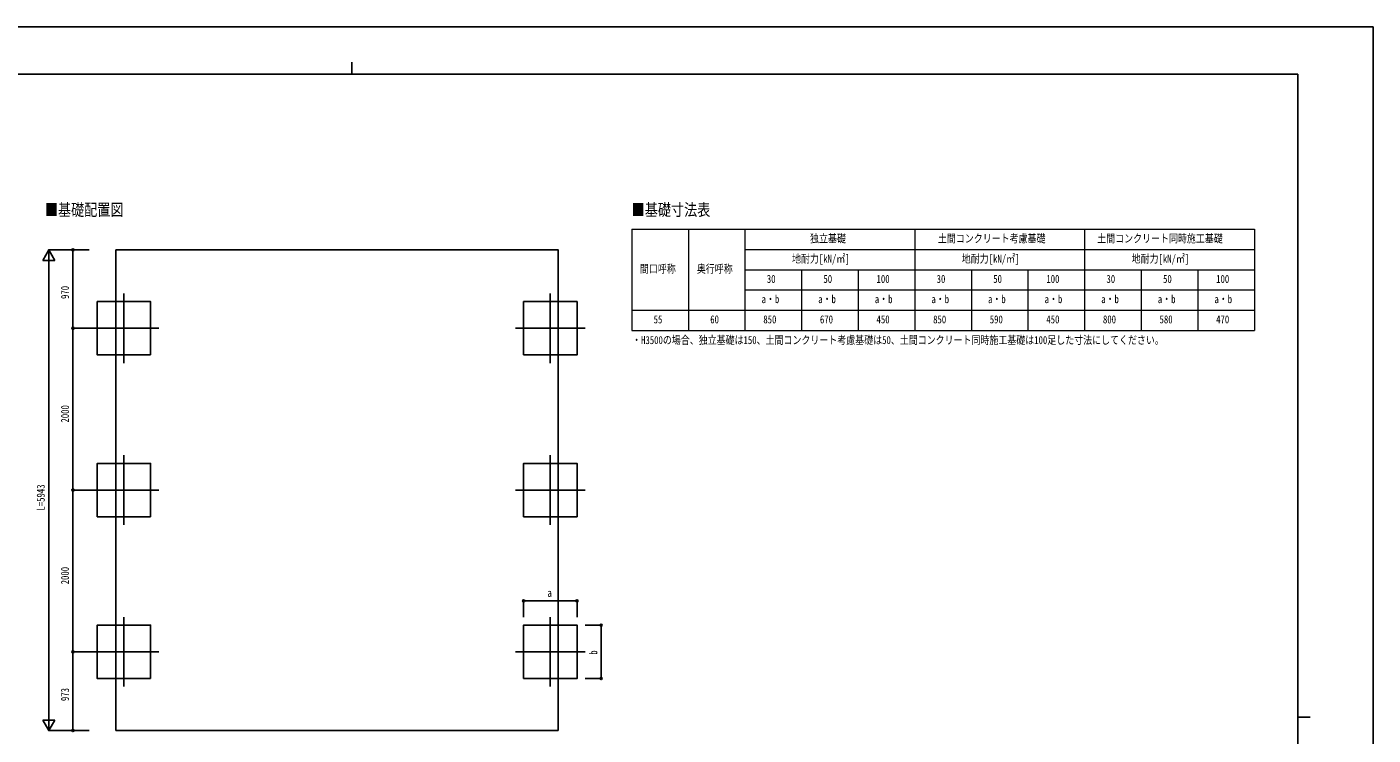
# Model space of a CAD drawing. Units: millimetres, scale not verified. Extents: x -12615 to 12615, y -8910 to 8910.
# Drawn here: x -4033 to 12615, y 155 to 8910 of the extents above; entities that cross this region are included whole.
import ezdxf
from ezdxf.enums import TextEntityAlignment as Align

# ---------------------------------------------------------------- set-up
doc = ezdxf.new("R2010")
doc.units = ezdxf.units.MM
doc.header["$LTSCALE"] = 40
doc.layers.add('0-1_TABLE1', color=7, linetype='Continuous', lineweight=18)
for name, color, linetype in [('0-2_USER1', 3, 'Continuous'), ('0-3_YKK_12', 2, 'Continuous'), ('0-5_YKK_A1', 4, 'Continuous'), ('0-6_YKK_D', 6, 'Continuous'), ('0-7_YKK_ZWAK', 7, 'Continuous')]:
    doc.layers.add(name, color=color, linetype=linetype)
doc.styles.add('ＭＳ ゴシック', font='')
doc.styles.get('ＭＳ ゴシック').set_extended_font_data('MS Gothic')

msp = doc.modelspace()

# ---------------------------------------------------------------- linework, layer by layer
at = {"layer": '0-1_TABLE1'}
for p, q in [((3446.94, 6407.77), (11146.94, 6407.77)), ((3446.94, 6407.77), (3446.94, 5157.77)), ((4146.94, 6407.77), (4146.94, 5157.77)), ((4846.94, 6407.77), (4846.94, 5157.77)), ((6946.94, 6407.77), (6946.94, 5157.77)), ((9046.94, 6407.77), (9046.94, 5157.77)), ((4846.94, 6157.77), (11146.94, 6157.77)), ((4846.94, 5907.77), (11146.94, 5907.77)), ((5546.94, 5907.77), (5546.94, 5157.77)), ((6246.94, 5907.77), (6246.94, 5157.77)), ((7646.94, 5907.77), (7646.94, 5157.77)), ((8346.94, 5907.77), (8346.94, 5157.77)), ((9746.94, 5907.77), (9746.94, 5157.77)), ((10446.94, 5907.77), (10446.94, 5157.77)), ((4846.94, 5657.77), (11146.94, 5657.77)), ((3446.94, 5157.77), (11146.94, 5157.77))]:
    msp.add_line(p, q, dxfattribs=at)
for points in [[(11146.94, 6407.77), (11146.94, 5907.77), (11146.94, 5157.77)], [(3446.94, 5407.77), (4146.94, 5407.77), (4846.94, 5407.77), (11146.94, 5407.77)]]:
    msp.add_lwpolyline(points, dxfattribs=at)
at = {"layer": '0-3_YKK_12'}
for p, q in [((-2832.8, 5614.16), (-2832.8, 4754.16)), ((2440.2, 5614.16), (2440.2, 4754.16)), ((-2402.8, 5184.16), (-3262.8, 5184.16)), ((2010.2, 5184.16), (2870.2, 5184.16)), ((-2832.8, 3614.16), (-2832.8, 2754.16)), ((2440.2, 3614.16), (2440.2, 2754.16)), ((-2402.8, 3184.16), (-3262.8, 3184.16)), ((2010.2, 3184.16), (2870.2, 3184.16)), ((-2832.8, 1614.16), (-2832.8, 754.16)), ((2440.2, 1614.16), (2440.2, 754.16)), ((-2402.8, 1184.16), (-3262.8, 1184.16)), ((2010.2, 1184.16), (2870.2, 1184.16))]:
    msp.add_line(p, q, dxfattribs=at)
at = {"layer": '0-5_YKK_A1'}
for p, q in [((-2931.3, 6153.87), (-2931.3, 211.35)), ((-2931.3, 211.35), (2538.7, 211.35))]:
    msp.add_line(p, q, dxfattribs=at)
msp.add_lwpolyline([(-2931.3, 6153.87), (2538.7, 6153.87), (2538.7, 211.35)], dxfattribs=at)
for points in [[(-2502.8, 4854.16), (-2502.8, 5514.16), (-3162.8, 5514.16), (-3162.8, 4854.16)], [(2110.2, 4854.16), (2110.2, 5514.16), (2770.2, 5514.16), (2770.2, 4854.16)], [(-2502.8, 2854.16), (-2502.8, 3514.16), (-3162.8, 3514.16), (-3162.8, 2854.16)], [(2110.2, 2854.16), (2110.2, 3514.16), (2770.2, 3514.16), (2770.2, 2854.16)], [(-2502.8, 854.16), (-2502.8, 1514.16), (-3162.8, 1514.16), (-3162.8, 854.16)], [(2110.2, 854.16), (2110.2, 1514.16), (2770.2, 1514.16), (2770.2, 854.16)]]:
    msp.add_lwpolyline(points, close=True, dxfattribs=at)
at = {"layer": '0-6_YKK_D'}
for p, q in [((-3762.8, 6153.87), (-3837.8, 6023.97)), ((-3837.8, 6023.97), (-3687.8, 6023.97)), ((-3262.8, 6153.87), (-3763.8, 6153.87)), ((-3762.8, 6153.87), (-3687.8, 6023.97)), ((-3762.8, 6153.87), (-3762.8, 5894.06)), ((-3762.8, 361.35), (-3762.8, 6003.87)), ((-3262.8, 6153.87), (-3463.8, 6153.87)), ((-3462.8, 6153.87), (-3462.8, 5184.16)), ((-3262.8, 5184.16), (-3463.8, 5184.16)), ((-3262.8, 5184.16), (-3463.8, 5184.16)), ((-3462.8, 3184.16), (-3462.8, 5184.16)), ((-3262.8, 3184.16), (-3463.8, 3184.16)), ((-3262.8, 3184.16), (-3463.8, 3184.16)), ((-3462.8, 1184.16), (-3462.8, 3184.16)), ((2110.2, 1614.16), (2110.2, 1815.16)), ((2110.2, 1814.16), (2770.2, 1814.16)), ((2770.2, 1614.16), (2770.2, 1815.16)), ((2870.2, 1514.16), (3071.2, 1514.16)), ((3070.2, 854.16), (3070.2, 1514.16)), ((-3262.8, 1184.16), (-3463.8, 1184.16)), ((-3262.8, 1184.16), (-3463.8, 1184.16)), ((-3462.8, 211.35), (-3462.8, 1184.16)), ((2870.2, 854.16), (3071.2, 854.16)), ((-3762.8, 211.35), (-3837.8, 341.26)), ((-3687.8, 341.26), (-3837.8, 341.26)), ((-3762.8, 211.35), (-3762.8, 471.16)), ((-3762.8, 211.35), (-3687.8, 341.26)), ((-3262.8, 211.35), (-3763.8, 211.35)), ((-3262.8, 211.35), (-3463.8, 211.35))]:
    msp.add_line(p, q, dxfattribs=at)
for centre in [(-3462.8, 6153.87), (-3462.8, 5184.16), (-3462.8, 5184.16), (-3462.8, 3184.16), (-3462.8, 3184.16), (2110.2, 1814.16), (2770.2, 1814.16), (3070.2, 1514.16), (-3462.8, 1184.16), (-3462.8, 1184.16), (3070.2, 854.16), (-3462.8, 211.35)]:
    msp.add_circle(centre, 12.75, dxfattribs=at)
at = {"layer": '0-7_YKK_ZWAK'}
for p, q in [((11685.06, 8325), (-11714.94, 8325)), ((-14.94, 8475), (-14.94, 8325)), ((11685.06, 8325), (11685.06, -7575)), ((11685.06, 375), (11835.06, 375))]:
    msp.add_line(p, q, dxfattribs=at)
msp.add_lwpolyline([(-12615, -8910), (12615, -8910), (12615, 8910), (-12615, 8910)], close=True, dxfattribs=at)

# ---------------------------------------------------------------- texts
at = {"layer": '0-1_TABLE1', "style": 'ＭＳ ゴシック', "width": 0.8}
for s, p in [('独立基礎', (5652.14, 6215.27)), ('土間コンクリート考慮基礎', (7233.74, 6215.27)), ('土間コンクリート同時施工基礎', (9204.14, 6215.27)), ('地耐力[kN/㎡]', (5428.94, 5965.27)), ('地耐力[kN/㎡]', (7528.94, 5965.27)), ('地耐力[kN/㎡]', (9628.94, 5965.27)), ('間口呼称', (3548.54, 5840.27)), ('奥行呼称', (4252.14, 5840.27)), ('30', (5117.74, 5715.27)), ('50', (5817.74, 5715.27)), ('100', (6474.54, 5715.27)), ('30', (7217.74, 5715.27)), ('50', (7917.74, 5715.27)), ('100', (8574.54, 5715.27)), ('30', (9317.74, 5715.27)), ('50', (10017.74, 5715.27)), ('100', (10674.54, 5715.27)), ('a・b', (5052.94, 5465.27)), ('a・b', (5752.94, 5465.27)), ('a・b', (6452.94, 5465.27)), ('a・b', (7152.94, 5465.27)), ('a・b', (7852.94, 5465.27)), ('a・b', (8552.94, 5465.27)), ('a・b', (9252.94, 5465.27)), ('a・b', (9952.94, 5465.27)), ('a・b', (10652.94, 5465.27)), ('55', (3717.74, 5215.27)), ('60', (4417.74, 5215.27)), ('850', (5074.54, 5215.27)), ('670', (5774.54, 5215.27)), ('450', (6474.54, 5215.27)), ('850', (7174.54, 5215.27)), ('590', (7874.54, 5215.27)), ('450', (8574.54, 5215.27)), ('800', (9274.54, 5215.27)), ('580', (9974.54, 5215.27)), ('470', (10674.54, 5215.27))]:
    msp.add_text(s, height=98.97, dxfattribs=at).set_placement(p, align=Align.BOTTOM_LEFT)
at = {"layer": '0-2_USER1', "style": 'ＭＳ ゴシック', "width": 0.8}
for s, height, p in [('■基礎配置図', 148.5, (-3810.8, 6530.31)), ('■基礎寸法表', 148.5, (3446.43, 6530.53)), ('・H3500の場合、独立基礎は150、土間コンクリート考慮基礎は50、土間コンクリート同時施工基礎は100足した寸法にしてください。', 98.97, (3452.11, 4959.27))]:
    msp.add_text(s, height=height, dxfattribs=at).set_placement(p, align=Align.BOTTOM_LEFT)
at = {"layer": '0-6_YKK_D', "style": 'ＭＳ ゴシック', "width": 0.8}
for s, p in [('970', (-3482.8, 5546.61)), ('2000', (-3482.8, 4018.56)), ('L=5943', (-3782.8, 2930.61)), ('2000', (-3482.8, 2018.56)), ('b', (3050.2, 1148.16)), ('973', (-3482.8, 575.36))]:
    msp.add_text(s, height=98.97, rotation=90, dxfattribs=at).set_placement(p, align=Align.BOTTOM_LEFT)
msp.add_text('a', height=98.97, dxfattribs=at).set_placement((2404.2, 1834.16), align=Align.BOTTOM_LEFT)

doc.saveas('drawing.dxf')
